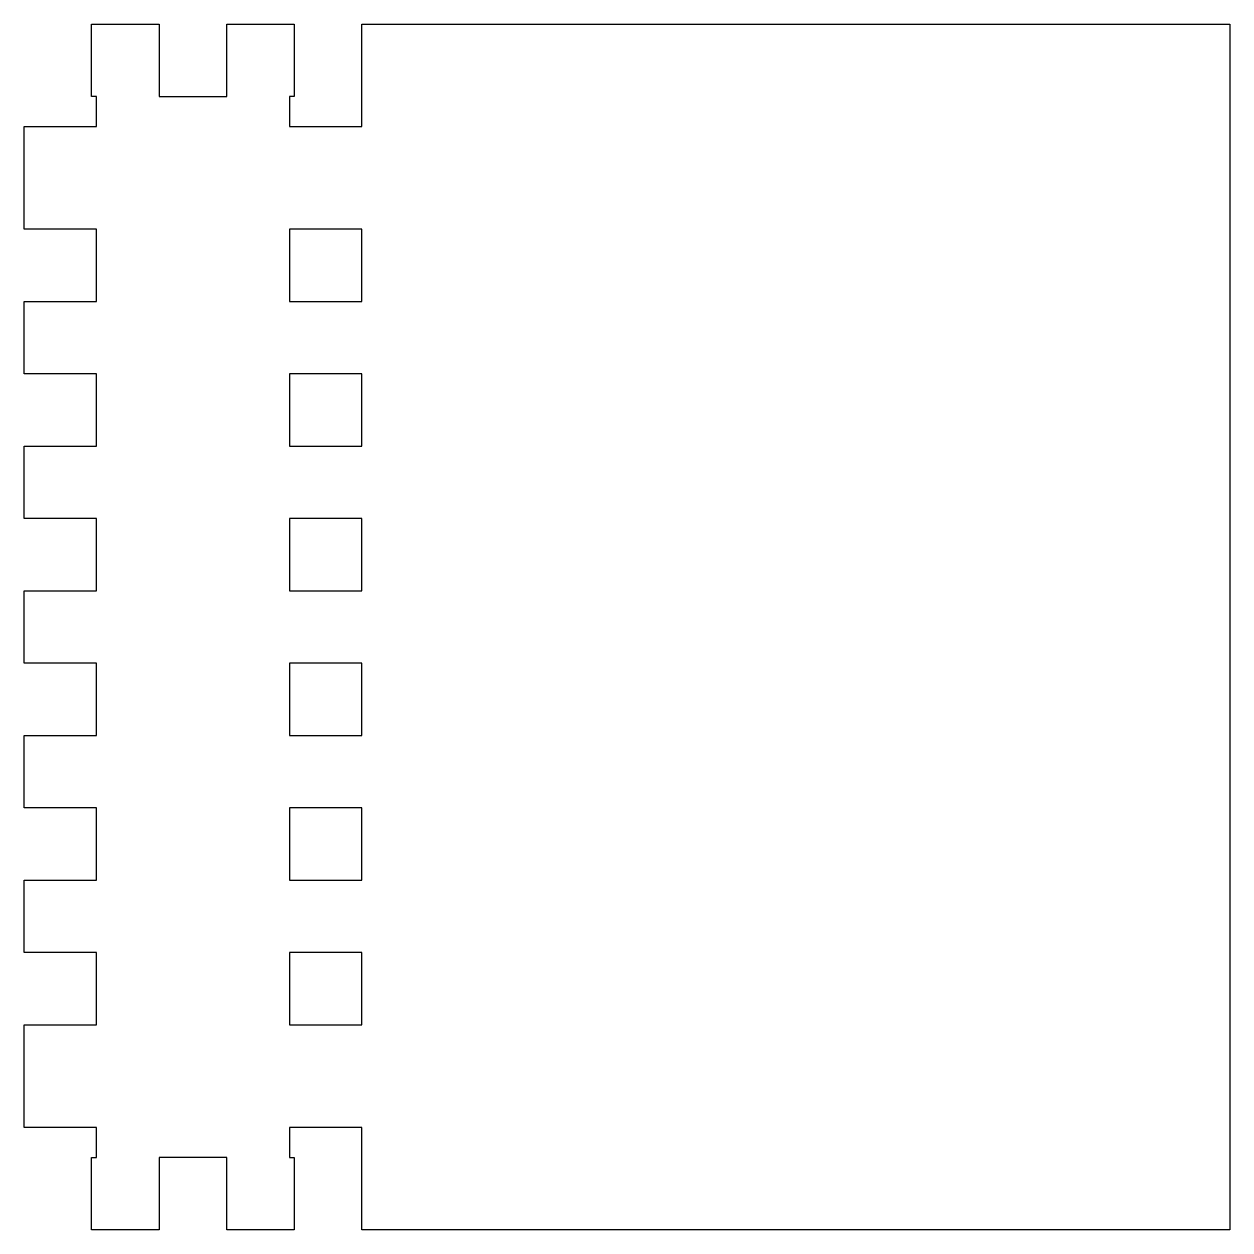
# Model space of a CAD drawing. Header units: millimetres. Extents: x 13.6 to 63.6, y 13.6 to 63.6.
import ezdxf

# ---------------------------------------------------------------- set-up
doc = ezdxf.new("R2010")
doc.units = ezdxf.units.MM
doc.layers.get('0').update_dxf_attribs({"linetype": 'CONTINUOUS'})

msp = doc.modelspace()

# ---------------------------------------------------------------- linework, layer by layer
for points in [[(27.632, 13.622), (27.632, 17.872), (24.632, 17.872), (24.632, 16.622), (24.832, 16.622), (24.832, 13.622), (22.032, 13.622), (22.032, 16.622), (19.231, 16.622), (19.231, 13.622), (16.432, 13.622), (16.432, 16.622), (16.632, 16.622), (16.632, 17.872), (13.632, 17.872), (13.632, 22.122), (16.632, 22.122), (16.632, 25.123), (13.632, 25.123), (13.632, 28.123), (16.632, 28.123), (16.632, 31.123), (13.632, 31.123), (13.632, 34.123), (16.632, 34.123), (16.632, 37.123), (13.632, 37.123), (13.632, 40.123), (16.632, 40.123), (16.632, 43.123), (13.632, 43.123), (13.632, 46.123), (16.632, 46.123), (16.632, 49.123), (13.632, 49.123), (13.632, 52.123), (16.632, 52.123), (16.632, 55.123), (13.632, 55.123), (13.632, 59.372), (16.632, 59.372), (16.632, 60.622), (16.432, 60.622), (16.432, 63.622), (19.231, 63.622), (19.231, 60.622), (22.032, 60.622), (22.032, 63.622), (24.832, 63.622), (24.832, 60.622), (24.632, 60.622), (24.632, 59.372), (27.632, 59.372), (27.632, 63.622), (63.632, 63.622), (63.632, 13.622)], [(27.632, 13.622), (27.632, 17.872), (24.632, 17.872), (24.632, 16.622), (24.832, 16.622), (24.832, 13.622), (22.032, 13.622), (22.032, 16.622), (19.231, 16.622), (19.231, 13.622), (16.432, 13.622), (16.432, 16.622), (16.632, 16.622), (16.632, 17.872), (13.632, 17.872), (13.632, 22.122), (16.632, 22.122), (16.632, 25.123), (13.632, 25.123), (13.632, 28.123), (16.632, 28.123), (16.632, 31.123), (13.632, 31.123), (13.632, 34.123), (16.632, 34.123), (16.632, 37.123), (13.632, 37.123), (13.632, 40.123), (16.632, 40.123), (16.632, 43.123), (13.632, 43.123), (13.632, 46.123), (16.632, 46.123), (16.632, 49.123), (13.632, 49.123), (13.632, 52.123), (16.632, 52.123), (16.632, 55.123), (13.632, 55.123), (13.632, 59.372), (16.632, 59.372), (16.632, 60.622), (16.432, 60.622), (16.432, 63.622), (19.231, 63.622), (19.231, 60.622), (22.032, 60.622), (22.032, 63.622), (24.832, 63.622), (24.832, 60.622), (24.632, 60.622), (24.632, 59.372), (27.632, 59.372), (27.632, 63.622), (63.632, 63.622), (63.632, 13.622)], [(27.632, 55.123), (24.632, 55.123), (24.632, 52.123), (27.632, 52.123)], [(27.632, 55.123), (24.632, 55.123), (24.632, 52.123), (27.632, 52.123)], [(27.632, 49.123), (24.632, 49.123), (24.632, 46.123), (27.632, 46.123)], [(27.632, 49.123), (24.632, 49.123), (24.632, 46.123), (27.632, 46.123)], [(27.632, 43.123), (24.632, 43.123), (24.632, 40.123), (27.632, 40.123)], [(27.632, 43.123), (24.632, 43.123), (24.632, 40.123), (27.632, 40.123)], [(27.632, 37.123), (24.632, 37.123), (24.632, 34.123), (27.632, 34.123)], [(27.632, 37.123), (24.632, 37.123), (24.632, 34.123), (27.632, 34.123)], [(27.632, 31.123), (24.632, 31.123), (24.632, 28.123), (27.632, 28.123)], [(27.632, 31.123), (24.632, 31.123), (24.632, 28.123), (27.632, 28.123)], [(27.632, 25.123), (24.632, 25.123), (24.632, 22.122), (27.632, 22.122)], [(27.632, 25.123), (24.632, 25.123), (24.632, 22.122), (27.632, 22.122)]]:
    msp.add_lwpolyline(points, close=True)

doc.saveas('drawing.dxf')
